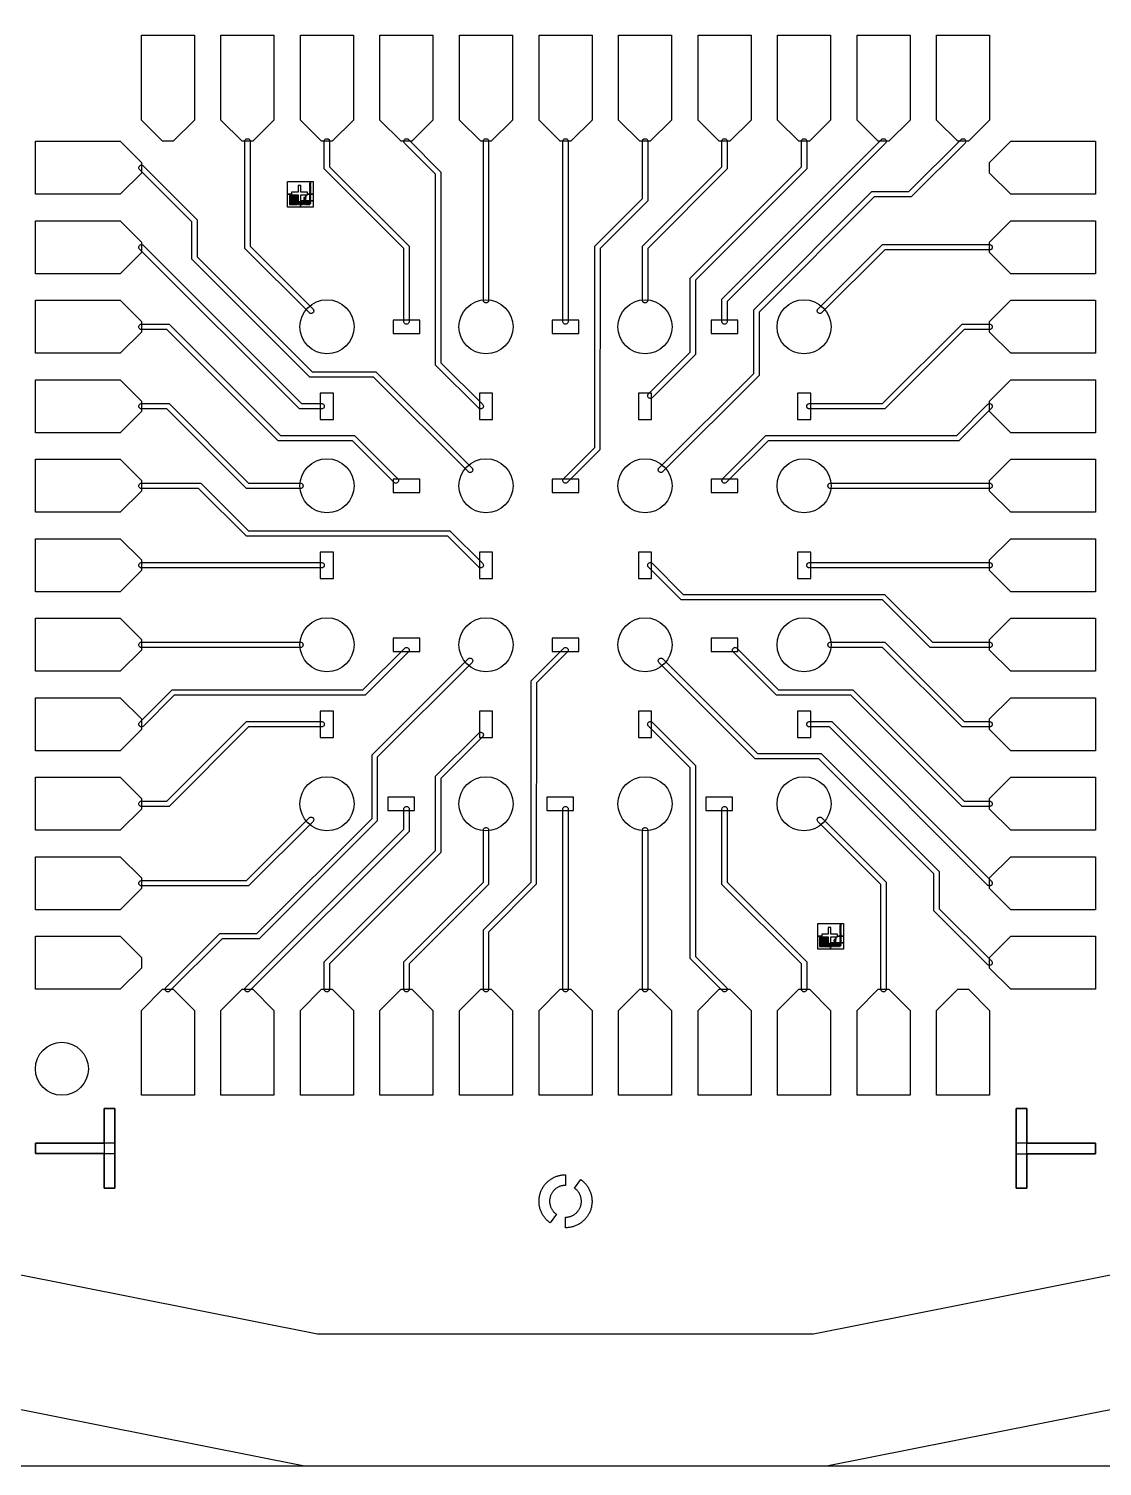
# Model space of a CAD drawing. Extents: x -17000 to 83000, y -61000 to 39000.
# Drawn here: x 22875 to 43125, y -61000 to -33876 of the extents above; entities that cross this region are included whole.
import ezdxf

# ---------------------------------------------------------------- set-up
doc = ezdxf.new("R2010")
doc.units = 0
doc.layers.add('Boundaries', color=3, linetype='CONTINUOUS')
doc.layers.add('Central Electrodes', color=2, linetype='CONTINUOUS')

# ---------------------------------------------------------------- blocks, each defined once
blk = doc.blocks.new('Half_moon_alignment1')
at = {"layer": 'Central Electrodes'}
for points in [[(-286.79, -409.58), (-299.5, -400.5), (-311.75, -391), (-324, -381), (-335.75, -370.75), (-347, -360), (-358, -349), (-368.75, -337.5), (-379.25, -326), (-389.25, -314), (-398.75, -301.5), (-408, -289), (-417, -276), (-425.25, -263), (-433.25, -249.5), (-441, -236), (-448, -222), (-454.75, -208), (-461, -193.5), (-466.75, -179), (-472.25, -164.5), (-477.25, -149.5), (-481.5, -134.5), (-485.5, -119.5), (-489, -104.25), (-492, -89), (-494.5, -73.5), (-496.75, -58), (-498.25, -42.5), (-499.25, -27), (-500, -11.25), (-500, 4.25), (-499.75, 20), (-498.75, 35.5), (-497.5, 51), (-495.5, 66.5), (-493.25, 82), (-490.5, 97.5), (-487.25, 112.75), (-483.5, 127.75), (-479.25, 143), (-474.5, 157.75), (-469.25, 172.5), (-463.75, 187), (-457.75, 201.5), (-451, 215.75), (-444.25, 229.75), (-436.75, 243.5), (-429, 257), (-420.75, 270.25), (-412, 283.25), (-403, 296), (-393.5, 308.5), (-383.75, 320.5), (-373.5, 332.5), (-363, 344), (-352, 355), (-340.75, 366), (-329.25, 376.5), (-317.25, 386.5), (-305, 396.25), (-292.5, 405.5), (-279.75, 414.5), (-266.5, 423), (-253.25, 431.25), (-239.75, 438.75), (-225.75, 446), (-211.75, 453), (-197.5, 459.25), (-183, 465.25), (-168.5, 470.75), (-153.75, 475.75), (-138.75, 480.5), (-123.75, 484.5), (-108.5, 488), (-93.25, 491.25), (-77.75, 494), (-62.25, 496.25), (-46.75, 497.75), (-31.25, 499), (-15.5, 499.75), (0, 500), (0, 300), (-12, 299.75), (-24, 299), (-36, 297.75), (-48, 296.25), (-59.75, 294), (-71.5, 291.25), (-83.25, 288.25), (-94.75, 284.75), (-106.25, 280.75), (-117.25, 276.25), (-128.25, 271.25), (-139, 265.75), (-149.75, 260), (-160, 253.75), (-170, 247.25), (-179.75, 240.25), (-189.25, 232.75), (-198.5, 225), (-207.5, 216.75), (-216, 208.25), (-224.25, 199.5), (-232, 190.25), (-239.5, 180.75), (-246.5, 171), (-253.25, 161), (-259.5, 150.75), (-265.25, 140.25), (-270.75, 129.5), (-275.75, 118.5), (-280.25, 107.25), (-284.25, 96), (-288, 84.5), (-291, 72.75), (-293.75, 61), (-296, 49.25), (-297.75, 37.25), (-299, 25.25), (-299.75, 13.25), (-300, 1.25), (-299.75, -10.75), (-299.25, -22.75), (-298, -34.75), (-296.25, -46.75), (-294.25, -58.75), (-291.75, -70.5), (-288.5, -82), (-285, -93.5), (-281, -105), (-276.75, -116.25), (-271.75, -127.25), (-266.5, -138), (-260.75, -148.5), (-254.5, -159), (-248, -169), (-241, -178.75), (-233.5, -188.25), (-225.75, -197.5), (-217.75, -206.5), (-209.25, -215), (-200.5, -223.25), (-191.25, -231.25), (-181.75, -238.75), (-172.07, -245.75)], [(0, -500), (0, -300), (12, -299.75), (24, -299), (36, -297.75), (48, -296.25), (59.75, -294), (71.5, -291.25), (83.25, -288.25), (94.75, -284.75), (106.25, -280.75), (117.25, -276.25), (128.25, -271.25), (139, -265.75), (149.75, -260), (160, -253.75), (170, -247.25), (179.75, -240.25), (189.25, -232.75), (198.5, -225), (207.5, -216.75), (216, -208.25), (224.25, -199.5), (232, -190.25), (239.5, -180.75), (246.5, -171), (253.25, -161), (259.5, -150.75), (265.25, -140.25), (270.75, -129.5), (275.75, -118.5), (280.25, -107.25), (284.25, -96), (288, -84.5), (291, -72.75), (293.75, -61), (296, -49.25), (297.75, -37.25), (299, -25.25), (299.75, -13.25), (300, -1.25), (299.75, 10.75), (299.25, 22.75), (298, 34.75), (296.25, 46.75), (294.25, 58.75), (291.75, 70.5), (288.5, 82), (285, 93.5), (281, 105), (276.75, 116.25), (271.75, 127.25), (266.5, 138), (260.75, 148.5), (254.5, 159), (248, 169), (241, 178.75), (233.5, 188.25), (225.75, 197.5), (217.75, 206.5), (209.25, 215), (200.5, 223.25), (191.25, 231.25), (181.75, 238.75), (172.07, 245.75), (286.79, 409.58), (299.5, 400.5), (311.75, 391), (324, 381), (335.75, 370.75), (347, 360), (358, 349), (368.75, 337.5), (379.25, 326), (389.25, 314), (398.75, 301.5), (408, 289), (417, 276), (425.25, 263), (433.25, 249.5), (441, 236), (448, 222), (454.75, 208), (461, 193.5), (466.75, 179), (472.25, 164.5), (477.25, 149.5), (481.5, 134.5), (485.5, 119.5), (489, 104.25), (492, 89), (494.5, 73.5), (496.75, 58), (498.25, 42.5), (499.25, 27), (500, 11.25), (500, -4.25), (499.75, -20), (498.75, -35.5), (497.5, -51), (495.5, -66.5), (493.25, -82), (490.5, -97.5), (487.25, -112.75), (483.5, -127.75), (479.25, -143), (474.5, -157.75), (469.25, -172.5), (463.75, -187), (457.75, -201.5), (451, -215.75), (444.25, -229.75), (436.75, -243.5), (429, -257), (420.75, -270.25), (412, -283.25), (403, -296), (393.5, -308.5), (383.75, -320.5), (373.5, -332.5), (363, -344), (352, -355), (340.75, -366), (329.25, -376.5), (317.25, -386.5), (305, -396.25), (292.5, -405.5), (279.75, -414.5), (266.5, -423), (253.25, -431.25), (239.75, -438.75), (225.75, -446), (211.75, -453), (197.5, -459.25), (183, -465.25), (168.5, -470.75), (153.75, -475.75), (138.75, -480.5), (123.75, -484.5), (108.5, -488), (93.25, -491.25), (77.75, -494), (62.25, -496.25), (46.75, -497.75), (31.25, -499), (15.5, -499.75)]]:
    blk.add_lwpolyline(points, close=True, dxfattribs=at)
blk = doc.blocks.new('BIG_photolith_alignment1')
at = {"layer": 'Central Electrodes'}
for points in [[(-225, -17.5), (-225, 225), (210, 225), (210, 190), (190, 190), (190, 185), (210, 185), (210, 180.5), (190, 180.5), (190, 175.5), (210, 175.5), (210, 171), (190, 171), (190, 166), (210, 166), (210, 161.5), (190, 161.5), (190, 156.5), (210, 156.5), (210, 152), (190, 152), (190, 147), (210, 147), (210, 142.5), (190, 142.5), (190, 137.5), (210, 137.5), (210, 133), (190, 133), (190, 128), (210, 128), (210, 123.5), (190, 123.5), (190, 118.5), (210, 118.5), (210, 114), (190, 114), (190, 109), (210, 109), (210, 104.5), (190, 104.5), (190, 99.5), (210, 99.5), (210, 95), (190, 95), (190, 90), (210, 90), (210, 85.5), (190, 85.5), (190, 80.5), (210, 80.5), (210, 76), (190, 76), (190, 71), (210, 71), (210, 66.5), (190, 66.5), (190, 61.5), (210, 61.5), (210, 57), (190, 57), (190, 52), (210, 52), (210, 47.5), (190, 47.5), (190, 42.5), (210, 42.5), (210, 38), (190, 38), (190, 33), (210, 33), (210, 28.5), (190, 28.5), (190, 23.5), (210, 23.5), (210, 19), (190, 19), (190, 14), (210, 14), (210, 9.5), (190, 9.5), (190, 4.5), (210, 4.5), (210, 0), (185, 0), (185, -5), (210, -5), (210, -9.5), (190, -9.5), (190, -14.5), (210, -14.5), (210, 225), (260, 225), (260, -17.5), (150, -17.5), (150, 25), (25, 25), (25, 150), (-25, 150), (-25, 25), (-150, 25), (-150, -17.5)], [(-225, -260), (-225, -17.5), (-185, -17.5), (-185, -190), (-190, -190), (-190, -210), (-185, -210), (-185, -17.5), (-175.5, -17.5), (-175.5, -190), (-180.5, -190), (-180.5, -210), (-175.5, -210), (-175.5, -17.5), (-166, -17.5), (-166, -190), (-171, -190), (-171, -210), (-166, -210), (-166, -17.5), (-156.5, -17.5), (-156.5, -190), (-161.5, -190), (-161.5, -210), (-156.5, -210), (-156.5, -17.5), (-150, -17.5), (-150, -25), (-147, -25), (-147, -190), (-152, -190), (-152, -210), (-147, -210), (-147, -25), (-137.5, -25), (-137.5, -190), (-142.5, -190), (-142.5, -210), (-137.5, -210), (-137.5, -25), (-128, -25), (-128, -190), (-133, -190), (-133, -210), (-128, -210), (-128, -25), (-118.5, -25), (-118.5, -190), (-123.5, -190), (-123.5, -210), (-118.5, -210), (-118.5, -25), (-109, -25), (-109, -190), (-114, -190), (-114, -210), (-109, -210), (-109, -25), (-99.5, -25), (-99.5, -190), (-104.5, -190), (-104.5, -210), (-99.5, -210), (-99.5, -25), (-90, -25), (-90, -190), (-95, -190), (-95, -210), (-90, -210), (-90, -25), (-80.5, -25), (-80.5, -190), (-85.5, -190), (-85.5, -210), (-80.5, -210), (-80.5, -25), (-71, -25), (-71, -190), (-76, -190), (-76, -210), (-71, -210), (-71, -25), (-61.5, -25), (-61.5, -190), (-66.5, -190), (-66.5, -210), (-61.5, -210), (-61.5, -25), (-52, -25), (-52, -190), (-57, -190), (-57, -210), (-52, -210), (-52, -25), (-42.5, -25), (-42.5, -190), (-47.5, -190), (-47.5, -210), (-42.5, -210), (-42.5, -25), (-33, -25), (-33, -190), (-38, -190), (-38, -210), (-33, -210), (-33, -25), (-25, -25), (-25, -150), (-23.5, -150), (-23.5, -190), (-28.5, -190), (-28.5, -210), (-23.5, -210), (-23.5, -150), (-14, -150), (-14, -190), (-19, -190), (-19, -210), (-14, -210), (-14, -150), (-4.5, -150), (-4.5, -190), (-9.5, -190), (-9.5, -210), (-4.5, -210), (-4.5, -150), (5, -150), (5, -185), (0, -185), (0, -210), (5, -210), (5, -150), (14.5, -150), (14.5, -190), (9.5, -190), (9.5, -210), (14.5, -210), (14.5, -150), (17.5, -150), (17.5, -260)], [(17.5, -260), (17.5, -150), (24, -150), (24, -190), (19, -190), (19, -210), (24, -210), (24, -150), (25, -150), (25, -138.75), (33.5, -138.75), (33.5, -190), (28.5, -190), (28.5, -210), (33.5, -210), (33.5, -138.75), (43, -138.75), (43, -190), (38, -190), (38, -210), (43, -210), (43, -138.75), (52.5, -138.75), (52.5, -190), (47.5, -190), (47.5, -210), (52.5, -210), (52.5, -138.75), (62, -138.75), (62, -190), (57, -190), (57, -210), (62, -210), (62, -138.75), (71.5, -138.75), (71.5, -190), (66.5, -190), (66.5, -210), (71.5, -210), (71.5, -138.75), (81, -138.75), (81, -190), (76, -190), (76, -210), (81, -210), (81, -138.75), (90.5, -138.75), (90.5, -190), (85.5, -190), (85.5, -210), (90.5, -210), (90.5, -138.75), (100, -138.75), (100, -190), (95, -190), (95, -210), (100, -210), (100, -138.75), (109.5, -138.75), (109.5, -190), (104.5, -190), (104.5, -210), (109.5, -210), (109.5, -138.75), (119, -138.75), (119, -190), (114, -190), (114, -210), (119, -210), (119, -138.75), (128.5, -138.75), (128.5, -190), (123.5, -190), (123.5, -210), (128.5, -210), (128.5, -138.75), (138, -138.75), (138, -190), (133, -190), (133, -210), (138, -210), (138, -138.75), (147.5, -138.75), (147.5, -190), (142.5, -190), (142.5, -210), (147.5, -210), (147.5, -138.75), (157, -138.75), (157, -190), (152, -190), (152, -210), (157, -210), (157, -138.75), (166.5, -138.75), (166.5, -190), (161.5, -190), (161.5, -210), (166.5, -210), (166.5, -138.75), (176, -138.75), (176, -190), (171, -190), (171, -210), (176, -210), (176, -138.75), (185.5, -138.75), (185.5, -190), (180.5, -190), (180.5, -210), (185.5, -210), (185.5, -138.75), (210, -138.75), (210, -142.5), (190, -142.5), (190, -147.5), (210, -147.5), (210, -152), (190, -152), (190, -157), (210, -157), (210, -161.5), (190, -161.5), (190, -166.5), (210, -166.5), (210, -171), (190, -171), (190, -176), (210, -176), (210, -180.5), (190, -180.5), (190, -185.5), (210, -185.5), (210, -190), (190, -190), (190, -210), (195, -210), (195, -195), (210, -195), (210, -138.75), (260, -138.75), (260, -260)], [(25, -138.75), (25, -25), (117.5, -25), (117.5, -77.5), (82.5, -77.5), (82.5, -122.5), (117.5, -122.5), (117.5, -25), (150, -25), (150, -17.5), (210, -17.5), (210, -19), (190, -19), (190, -24), (210, -24), (210, -28.5), (190, -28.5), (190, -33.5), (210, -33.5), (210, -38), (190, -38), (190, -43), (210, -43), (210, -47.5), (190, -47.5), (190, -52.5), (210, -52.5), (210, -57), (190, -57), (190, -62), (210, -62), (210, -66.5), (190, -66.5), (190, -71.5), (210, -71.5), (210, -76), (190, -76), (190, -81), (210, -81), (210, -85.5), (190, -85.5), (190, -90.5), (210, -90.5), (210, -95), (190, -95), (190, -100), (210, -100), (210, -104.5), (190, -104.5), (190, -109.5), (210, -109.5), (210, -114), (190, -114), (190, -119), (210, -119), (210, -123.5), (190, -123.5), (190, -128.5), (210, -128.5), (210, -133), (190, -133), (190, -138), (210, -138), (210, -17.5), (260, -17.5), (260, -138.75)], [(92.5, -117.5), (87.5, -112.5), (87.5, -87.5), (92.5, -82.5), (107.5, -82.5), (112.5, -87.5), (112.5, -112.5), (107.5, -117.5), (92.5, -117.5), (92.5, -110), (95, -112.5), (105, -112.5), (107.5, -110), (107.5, -90), (105, -87.5), (95, -87.5), (92.5, -90)]]:
    blk.add_lwpolyline(points, close=True, dxfattribs=at)

msp = doc.modelspace()

# ---------------------------------------------------------------- linework, layer by layer
at = {"layer": 'Boundaries'}
msp.add_lwpolyline([(-17000, -61000), (-17000, 39000), (83000, 39000), (83000, -61000)], close=True, dxfattribs=at)
at = {"layer": 'Central Electrodes'}
for points in [[(47584.462, -59078.528), (37924.57, -61000), (28075.43, -61000), (18415.538, -59078.528), (9316.119, -55309.425), (1126.858, -49837.536), (-5837.536, -42873.142), (-11309.425, -34683.881), (-15078.528, -25584.462), (-17000, -15924.57), (-17000, -6075.43)], [(-14500, -6321.658), (-14500, -15678.342), (-12674.602, -24855.239), (-9093.954, -33499.687), (-3895.659, -41279.485), (2720.515, -47895.659), (10500.313, -53093.954), (19144.761, -56674.602), (28321.658, -58500), (37678.342, -58500), (46855.239, -56674.602)], [(29750, -39375), (29750, -39625)], [(30250, -39375), (29750, -39375)], [(30250, -39625), (30250, -39375)], [(33250, -39375), (32750, -39375)], [(32750, -39375), (32750, -39625)], [(33250, -39625), (33250, -39375)], [(35750, -39375), (35750, -39625)], [(36250, -39375), (35750, -39375)], [(36250, -39625), (36250, -39375)], [(29750, -39625), (30250, -39625)], [(32750, -39625), (33250, -39625)], [(35750, -39625), (36250, -39625)], [(28375, -40750), (28375, -41250)], [(28625, -40750), (28375, -40750)], [(28625, -41250), (28625, -40750)], [(31625, -40750), (31375, -40750)], [(31375, -40750), (31375, -41250)], [(31625, -41250), (31625, -40750)], [(34375, -40750), (34375, -41250)], [(34625, -40750), (34375, -40750)], [(34625, -41250), (34625, -40750)], [(37375, -40750), (37375, -41250)], [(37625, -40750), (37375, -40750)], [(37625, -41250), (37625, -40750)], [(28375, -41250), (28625, -41250)], [(31375, -41250), (31625, -41250)], [(34375, -41250), (34625, -41250)], [(37375, -41250), (37625, -41250)], [(30250, -42375), (29750, -42375)], [(29750, -42375), (29750, -42625)], [(30250, -42625), (30250, -42375)], [(33250, -42375), (32750, -42375)], [(32750, -42375), (32750, -42625)], [(33250, -42625), (33250, -42375)], [(35750, -42375), (35750, -42625)], [(36250, -42375), (35750, -42375)], [(36250, -42625), (36250, -42375)], [(29750, -42625), (30250, -42625)], [(32750, -42625), (33250, -42625)], [(35750, -42625), (36250, -42625)], [(28375, -43750), (28375, -44250)], [(28625, -43750), (28375, -43750)], [(28625, -44250), (28625, -43750)], [(31625, -43750), (31375, -43750)], [(31375, -43750), (31375, -44250)], [(31625, -44250), (31625, -43750)], [(34375, -43750), (34375, -44250)], [(34625, -43750), (34375, -43750)], [(34625, -44250), (34625, -43750)], [(37375, -43750), (37375, -44250)], [(37625, -43750), (37375, -43750)], [(37625, -44250), (37625, -43750)], [(28375, -44250), (28625, -44250)], [(31375, -44250), (31625, -44250)], [(34375, -44250), (34625, -44250)], [(37375, -44250), (37625, -44250)], [(29750, -45375), (29750, -45625)], [(30250, -45375), (29750, -45375)], [(30250, -45625), (30250, -45375)], [(33250, -45375), (32750, -45375)], [(32750, -45375), (32750, -45625)], [(33250, -45625), (33250, -45375)], [(35750, -45375), (35750, -45625)], [(36250, -45375), (35750, -45375)], [(36250, -45625), (36250, -45375)], [(29750, -45625), (30250, -45625)], [(32750, -45625), (33250, -45625)], [(35750, -45625), (36250, -45625)], [(28625, -46750), (28375, -46750)], [(28375, -46750), (28375, -47250)], [(28625, -47250), (28625, -46750)], [(31625, -46750), (31375, -46750)], [(31375, -46750), (31375, -47250)], [(31625, -47250), (31625, -46750)], [(34375, -46750), (34375, -47250)], [(34625, -46750), (34375, -46750)], [(34625, -47250), (34625, -46750)], [(37625, -46750), (37375, -46750)], [(37375, -46750), (37375, -47250)], [(37625, -47250), (37625, -46750)], [(28375, -47250), (28625, -47250)], [(31375, -47250), (31625, -47250)], [(34375, -47250), (34625, -47250)], [(37375, -47250), (37625, -47250)], [(30150, -48375), (29650, -48375)], [(29650, -48375), (29650, -48625)], [(30150, -48625), (30150, -48375)], [(33150, -48375), (32650, -48375)], [(32650, -48375), (32650, -48625)], [(33150, -48625), (33150, -48375)], [(35650, -48375), (35650, -48625)], [(36150, -48375), (35650, -48375)], [(36150, -48625), (36150, -48375)], [(29650, -48625), (30150, -48625)], [(32650, -48625), (33150, -48625)], [(35650, -48625), (36150, -48625)], [(24300.136, -54250.973), (24300.136, -55750.973)], [(24500.136, -54250.973), (24300.136, -54250.973)], [(24500.136, -55750.973), (24500.136, -54250.973)], [(41699.865, -54251.916), (41499.865, -54251.916)], [(41499.865, -54251.916), (41499.865, -55751.916)], [(41699.865, -55751.916), (41699.865, -54251.916)], [(23000.136, -54900.973), (23000.136, -55100.973)], [(24500.136, -54900.973), (23000.136, -54900.973)], [(24500.136, -55100.973), (24500.136, -54900.973)], [(42999.865, -54901.916), (41499.865, -54901.916)], [(41499.865, -54901.916), (41499.865, -55101.916)], [(42999.865, -55101.916), (42999.865, -54901.916)], [(23000.136, -55100.973), (24500.136, -55100.973)], [(41499.865, -55101.916), (42999.865, -55101.916)], [(24300.136, -55750.973), (24500.136, -55750.973)], [(41499.865, -55751.916), (41699.865, -55751.916)]]:
    msp.add_lwpolyline(points, dxfattribs=at)
for points in [[(25400, -36000), (25000, -35600), (25000, -34000), (26000, -34000), (26000, -35600), (25600, -36000)], [(26900, -36000), (26500, -35600), (26500, -34000), (27500, -34000), (27500, -35600), (27100, -36000)], [(28400, -36000), (28000, -35600), (28000, -34000), (29000, -34000), (29000, -35600), (28600, -36000)], [(29900, -36000), (29500, -35600), (29500, -34000), (30500, -34000), (30500, -35600), (30100, -36000)], [(31400, -36000), (31000, -35600), (31000, -34000), (32000, -34000), (32000, -35600), (31600, -36000)], [(32900, -36000), (32500, -35600), (32500, -34000), (33500, -34000), (33500, -35600), (33100, -36000)], [(34400, -36000), (34000, -35600), (34000, -34000), (35000, -34000), (35000, -35600), (34600, -36000)], [(35900, -36000), (35500, -35600), (35500, -34000), (36500, -34000), (36500, -35600), (36100, -36000)], [(37400, -36000), (37000, -35600), (37000, -34000), (38000, -34000), (38000, -35600), (37600, -36000)], [(38900, -36000), (38500, -35600), (38500, -34000), (39500, -34000), (39500, -35600), (39100, -36000)], [(40400, -36000), (40000, -35600), (40000, -34000), (41000, -34000), (41000, -35600), (40600, -36000)], [(23000, -37000), (23000, -36000), (24600, -36000), (25000, -36400), (25000, -36600), (24600, -37000)], [(28195.076, -39250), (28185.416, -39248.078), (28176.316, -39244.309), (28168.127, -39238.837), (26950, -38020.71), (26950, -35995.075), (26951.921, -35985.416), (26955.691, -35976.316), (26961.162, -35968.127), (26968.127, -35961.162), (26976.316, -35955.691), (26985.416, -35951.921), (26995.075, -35950), (27004.925, -35950), (27014.584, -35951.921), (27023.684, -35955.691), (27031.873, -35961.162), (27038.838, -35968.127), (27044.309, -35976.316), (27048.079, -35985.416), (27050, -35995.075), (27050, -37979.29), (28238.837, -39168.127), (28244.309, -39176.316), (28248.078, -39185.416), (28250, -39195.076), (28250, -39204.925), (28248.078, -39214.585), (28244.309, -39223.684), (28238.838, -39231.873), (28231.873, -39238.838), (28223.684, -39244.309), (28214.585, -39248.078), (28204.925, -39250)], [(29995.075, -39450), (29985.416, -39448.079), (29976.316, -39444.309), (29968.127, -39438.838), (29961.162, -39431.873), (29955.691, -39423.684), (29951.921, -39414.584), (29950, -39404.925), (29950, -38020.71), (28450, -36520.71), (28450, -35995.075), (28451.921, -35985.416), (28455.691, -35976.316), (28461.162, -35968.127), (28468.127, -35961.162), (28476.316, -35955.691), (28485.416, -35951.921), (28495.075, -35950), (28504.925, -35950), (28514.584, -35951.921), (28523.684, -35955.691), (28531.873, -35961.162), (28538.838, -35968.127), (28544.309, -35976.316), (28548.079, -35985.416), (28550, -35995.075), (28550, -36479.29), (30050, -37979.29), (30050, -39404.925), (30048.079, -39414.584), (30044.309, -39423.684), (30038.838, -39431.873), (30031.873, -39438.838), (30023.684, -39444.309), (30014.584, -39448.079), (30004.925, -39450)], [(31395.076, -41050), (31385.416, -41048.078), (31376.316, -41044.309), (31368.127, -41038.837), (30550, -40220.71), (30550, -36620.71), (29961.163, -36031.873), (29955.691, -36023.684), (29951.922, -36014.584), (29950, -36004.924), (29950, -35995.075), (29951.922, -35985.415), (29955.691, -35976.316), (29961.162, -35968.127), (29968.127, -35961.162), (29976.316, -35955.691), (29985.415, -35951.922), (29995.075, -35950), (30004.924, -35950), (30014.584, -35951.922), (30023.684, -35955.691), (30031.873, -35961.163), (30650, -36579.29), (30650, -40179.29), (31438.837, -40968.127), (31444.309, -40976.316), (31448.078, -40985.416), (31450, -40995.076), (31450, -41004.925), (31448.078, -41014.585), (31444.309, -41023.684), (31438.838, -41031.873), (31431.873, -41038.838), (31423.684, -41044.309), (31414.585, -41048.078), (31404.925, -41050)], [(31495.075, -39050), (31485.416, -39048.079), (31476.316, -39044.309), (31468.127, -39038.838), (31461.162, -39031.873), (31455.691, -39023.684), (31451.921, -39014.584), (31450, -39004.925), (31450, -35995.075), (31451.921, -35985.416), (31455.691, -35976.316), (31461.162, -35968.127), (31468.127, -35961.162), (31476.316, -35955.691), (31485.416, -35951.921), (31495.075, -35950), (31504.925, -35950), (31514.584, -35951.921), (31523.684, -35955.691), (31531.873, -35961.162), (31538.838, -35968.127), (31544.309, -35976.316), (31548.079, -35985.416), (31550, -35995.075), (31550, -39004.925), (31548.079, -39014.584), (31544.309, -39023.684), (31538.838, -39031.873), (31531.873, -39038.838), (31523.684, -39044.309), (31514.584, -39048.079), (31504.925, -39050)], [(32995.075, -39450), (32985.416, -39448.079), (32976.316, -39444.309), (32968.127, -39438.838), (32961.162, -39431.873), (32955.691, -39423.684), (32951.921, -39414.584), (32950, -39404.925), (32950, -35995.075), (32951.921, -35985.416), (32955.691, -35976.316), (32961.162, -35968.127), (32968.127, -35961.162), (32976.316, -35955.691), (32985.416, -35951.921), (32995.075, -35950), (33004.925, -35950), (33014.584, -35951.921), (33023.684, -35955.691), (33031.873, -35961.162), (33038.838, -35968.127), (33044.309, -35976.316), (33048.079, -35985.416), (33050, -35995.075), (33050, -39404.925), (33048.079, -39414.584), (33044.309, -39423.684), (33038.838, -39431.873), (33031.873, -39438.838), (33023.684, -39444.309), (33014.584, -39448.079), (33004.925, -39450)], [(32995.075, -42450), (32985.415, -42448.078), (32976.316, -42444.309), (32968.127, -42438.838), (32961.162, -42431.873), (32955.691, -42423.684), (32951.922, -42414.585), (32950, -42404.925), (32950, -42395.076), (32951.922, -42385.416), (32955.691, -42376.316), (32961.163, -42368.127), (33550.004, -41779.286), (33550.736, -37981.257), (34450, -37079.333), (34450, -35995.075), (34451.921, -35985.416), (34455.691, -35976.316), (34461.162, -35968.127), (34468.127, -35961.162), (34476.316, -35955.691), (34485.416, -35951.921), (34495.075, -35950), (34504.925, -35950), (34514.584, -35951.921), (34523.684, -35955.691), (34531.873, -35961.162), (34538.838, -35968.127), (34544.309, -35976.316), (34548.079, -35985.416), (34550, -35995.075), (34550, -37120.667), (33650.728, -38022.599), (33649.996, -41820.714), (33031.873, -42438.837), (33023.684, -42444.309), (33014.584, -42448.078), (33004.924, -42450)], [(34495.075, -39050), (34485.416, -39048.079), (34476.316, -39044.309), (34468.127, -39038.838), (34461.162, -39031.873), (34455.691, -39023.684), (34451.921, -39014.584), (34450, -39004.925), (34450, -37979.29), (35950, -36479.29), (35950, -35995.075), (35951.921, -35985.416), (35955.691, -35976.316), (35961.162, -35968.127), (35968.127, -35961.162), (35976.316, -35955.691), (35985.416, -35951.921), (35995.075, -35950), (36004.925, -35950), (36014.584, -35951.921), (36023.684, -35955.691), (36031.873, -35961.162), (36038.838, -35968.127), (36044.309, -35976.316), (36048.079, -35985.416), (36050, -35995.075), (36050, -36520.71), (34550, -38020.71), (34550, -39004.925), (34548.079, -39014.584), (34544.309, -39023.684), (34538.838, -39031.873), (34531.873, -39038.838), (34523.684, -39044.309), (34514.584, -39048.079), (34504.925, -39050)], [(34595.075, -40850), (34585.415, -40848.078), (34576.316, -40844.309), (34568.127, -40838.838), (34561.162, -40831.873), (34555.691, -40823.684), (34551.922, -40814.585), (34550, -40804.925), (34550, -40795.076), (34551.922, -40785.416), (34555.691, -40776.316), (34561.163, -40768.127), (35350, -39979.29), (35350, -38579.29), (37450, -36479.29), (37450, -35995.075), (37451.921, -35985.416), (37455.691, -35976.316), (37461.162, -35968.127), (37468.127, -35961.162), (37476.316, -35955.691), (37485.416, -35951.921), (37495.075, -35950), (37504.925, -35950), (37514.584, -35951.921), (37523.684, -35955.691), (37531.873, -35961.162), (37538.838, -35968.127), (37544.309, -35976.316), (37548.079, -35985.416), (37550, -35995.075), (37550, -36520.71), (35450, -38620.71), (35450, -40020.71), (34631.873, -40838.837), (34623.684, -40844.309), (34614.584, -40848.078), (34604.924, -40850)], [(34795.075, -42250), (34785.415, -42248.078), (34776.316, -42244.309), (34768.127, -42238.838), (34761.162, -42231.873), (34755.691, -42223.684), (34751.922, -42214.585), (34750, -42204.925), (34750, -42195.076), (34751.922, -42185.416), (34755.691, -42176.316), (34761.163, -42168.127), (36550, -40379.29), (36550, -39179.29), (38779.29, -36950), (39479.29, -36950), (40468.127, -35961.163), (40476.316, -35955.691), (40485.416, -35951.922), (40495.076, -35950), (40504.925, -35950), (40514.585, -35951.922), (40523.684, -35955.691), (40531.873, -35961.162), (40538.838, -35968.127), (40544.309, -35976.316), (40548.078, -35985.415), (40550, -35995.075), (40550, -36004.924), (40548.078, -36014.584), (40544.309, -36023.684), (40538.837, -36031.873), (39520.71, -37050), (38820.71, -37050), (36650, -39220.71), (36650, -40420.71), (34831.873, -42238.837), (34823.684, -42244.309), (34814.584, -42248.078), (34804.924, -42250)], [(35995.075, -39450), (35985.416, -39448.079), (35976.316, -39444.309), (35968.127, -39438.838), (35961.162, -39431.873), (35955.691, -39423.684), (35951.921, -39414.584), (35950, -39404.925), (35950, -38979.29), (38968.127, -35961.163), (38976.316, -35955.691), (38985.416, -35951.922), (38995.076, -35950), (39004.925, -35950), (39014.585, -35951.922), (39023.684, -35955.691), (39031.873, -35961.162), (39038.838, -35968.127), (39044.309, -35976.316), (39048.078, -35985.415), (39050, -35995.075), (39050, -36004.924), (39048.078, -36014.584), (39044.309, -36023.684), (39038.837, -36031.873), (36050, -39020.71), (36050, -39404.925), (36048.079, -39414.584), (36044.309, -39423.684), (36038.838, -39431.873), (36031.873, -39438.838), (36023.684, -39444.309), (36014.584, -39448.079), (36004.925, -39450)], [(41400, -37000), (41000, -36600), (41000, -36400), (41400, -36000), (43000, -36000), (43000, -37000)], [(31195.076, -42250), (31185.416, -42248.078), (31176.316, -42244.309), (31168.127, -42238.837), (29379.29, -40450), (28179.29, -40450), (25950, -38220.71), (25950, -37520.71), (24961.163, -36531.873), (24955.691, -36523.684), (24951.922, -36514.584), (24950, -36504.924), (24950, -36495.075), (24951.922, -36485.415), (24955.691, -36476.316), (24961.162, -36468.127), (24968.127, -36461.162), (24976.316, -36455.691), (24985.415, -36451.922), (24995.075, -36450), (25004.924, -36450), (25014.584, -36451.922), (25023.684, -36455.691), (25031.873, -36461.163), (26050, -37479.29), (26050, -38179.29), (28220.71, -40350), (29420.71, -40350), (31238.837, -42168.127), (31244.309, -42176.316), (31248.078, -42185.416), (31250, -42195.076), (31250, -42204.925), (31248.078, -42214.585), (31244.309, -42223.684), (31238.838, -42231.873), (31231.873, -42238.838), (31223.684, -42244.309), (31214.585, -42248.078), (31204.925, -42250)], [(23000, -38500), (23000, -37500), (24600, -37500), (25000, -37900), (25000, -38100), (24600, -38500)], [(41400, -38500), (41000, -38100), (41000, -37900), (41400, -37500), (43000, -37500), (43000, -38500)], [(27979.29, -41050), (24961.163, -38031.873), (24955.691, -38023.684), (24951.922, -38014.584), (24950, -38004.924), (24950, -37995.075), (24951.922, -37985.415), (24955.691, -37976.316), (24961.162, -37968.127), (24968.127, -37961.162), (24976.316, -37955.691), (24985.415, -37951.922), (24995.075, -37950), (25004.924, -37950), (25014.584, -37951.922), (25023.684, -37955.691), (25031.873, -37961.163), (28020.71, -40950), (28404.925, -40950), (28414.584, -40951.921), (28423.684, -40955.691), (28431.873, -40961.162), (28438.838, -40968.127), (28444.309, -40976.316), (28448.079, -40985.416), (28450, -40995.075), (28450, -41004.925), (28448.079, -41014.584), (28444.309, -41023.684), (28438.838, -41031.873), (28431.873, -41038.838), (28423.684, -41044.309), (28414.584, -41048.079), (28404.925, -41050)], [(37795.075, -39250), (37785.415, -39248.078), (37776.316, -39244.309), (37768.127, -39238.838), (37761.162, -39231.873), (37755.691, -39223.684), (37751.922, -39214.585), (37750, -39204.925), (37750, -39195.076), (37751.922, -39185.416), (37755.691, -39176.316), (37761.163, -39168.127), (38979.29, -37950), (41004.925, -37950), (41014.584, -37951.921), (41023.684, -37955.691), (41031.873, -37961.162), (41038.838, -37968.127), (41044.309, -37976.316), (41048.079, -37985.416), (41050, -37995.075), (41050, -38004.925), (41048.079, -38014.584), (41044.309, -38023.684), (41038.838, -38031.873), (41031.873, -38038.838), (41023.684, -38044.309), (41014.584, -38048.079), (41004.925, -38050), (39020.71, -38050), (37831.873, -39238.837), (37823.684, -39244.309), (37814.584, -39248.078), (37804.924, -39250)], [(23000, -40000), (23000, -39000), (24600, -39000), (25000, -39400), (25000, -39600), (24600, -40000)], [(41400, -40000), (41000, -39600), (41000, -39400), (41400, -39000), (43000, -39000), (43000, -40000)], [(29795.076, -42450), (29785.416, -42448.078), (29776.316, -42444.309), (29768.127, -42438.837), (28979.29, -41650), (27579.29, -41650), (25479.29, -39550), (24995.075, -39550), (24985.416, -39548.079), (24976.316, -39544.309), (24968.127, -39538.838), (24961.162, -39531.873), (24955.691, -39523.684), (24951.921, -39514.584), (24950, -39504.925), (24950, -39495.075), (24951.921, -39485.416), (24955.691, -39476.316), (24961.162, -39468.127), (24968.127, -39461.162), (24976.316, -39455.691), (24985.416, -39451.921), (24995.075, -39450), (25520.71, -39450), (27620.71, -41550), (29020.71, -41550), (29838.837, -42368.127), (29844.309, -42376.316), (29848.078, -42385.416), (29850, -42395.076), (29850, -42404.925), (29848.078, -42414.585), (29844.309, -42423.684), (29838.838, -42431.873), (29831.873, -42438.838), (29823.684, -42444.309), (29814.585, -42448.078), (29804.925, -42450)], [(37595.075, -41050), (37585.416, -41048.079), (37576.316, -41044.309), (37568.127, -41038.838), (37561.162, -41031.873), (37555.691, -41023.684), (37551.921, -41014.584), (37550, -41004.925), (37550, -40995.075), (37551.921, -40985.416), (37555.691, -40976.316), (37561.162, -40968.127), (37568.127, -40961.162), (37576.316, -40955.691), (37585.416, -40951.921), (37595.075, -40950), (38979.29, -40950), (40479.29, -39450), (41004.925, -39450), (41014.584, -39451.921), (41023.684, -39455.691), (41031.873, -39461.162), (41038.838, -39468.127), (41044.309, -39476.316), (41048.079, -39485.416), (41050, -39495.075), (41050, -39504.925), (41048.079, -39514.584), (41044.309, -39523.684), (41038.838, -39531.873), (41031.873, -39538.838), (41023.684, -39544.309), (41014.584, -39548.079), (41004.925, -39550), (40520.71, -39550), (39020.71, -41050)], [(23000, -41500), (23000, -40500), (24600, -40500), (25000, -40900), (25000, -41100), (24600, -41500)], [(41400, -41500), (41000, -41100), (41000, -40900), (41400, -40500), (43000, -40500), (43000, -41500)], [(26979.29, -42550), (25479.29, -41050), (24995.075, -41050), (24985.416, -41048.079), (24976.316, -41044.309), (24968.127, -41038.838), (24961.162, -41031.873), (24955.691, -41023.684), (24951.921, -41014.584), (24950, -41004.925), (24950, -40995.075), (24951.921, -40985.416), (24955.691, -40976.316), (24961.162, -40968.127), (24968.127, -40961.162), (24976.316, -40955.691), (24985.416, -40951.921), (24995.075, -40950), (25520.71, -40950), (27020.71, -42450), (28004.925, -42450), (28014.584, -42451.921), (28023.684, -42455.691), (28031.873, -42461.162), (28038.838, -42468.127), (28044.309, -42476.316), (28048.079, -42485.416), (28050, -42495.075), (28050, -42504.925), (28048.079, -42514.584), (28044.309, -42523.684), (28038.838, -42531.873), (28031.873, -42538.838), (28023.684, -42544.309), (28014.584, -42548.079), (28004.925, -42550)], [(35995.075, -42450), (35985.415, -42448.078), (35976.316, -42444.309), (35968.127, -42438.838), (35961.162, -42431.873), (35955.691, -42423.684), (35951.922, -42414.585), (35950, -42404.925), (35950, -42395.076), (35951.922, -42385.416), (35955.691, -42376.316), (35961.163, -42368.127), (36779.29, -41550), (40379.29, -41550), (40968.127, -40961.163), (40976.316, -40955.691), (40985.416, -40951.922), (40995.076, -40950), (41004.925, -40950), (41014.585, -40951.922), (41023.684, -40955.691), (41031.873, -40961.162), (41038.838, -40968.127), (41044.309, -40976.316), (41048.078, -40985.415), (41050, -40995.075), (41050, -41004.924), (41048.078, -41014.584), (41044.309, -41023.684), (41038.837, -41031.873), (40420.71, -41650), (36820.71, -41650), (36031.873, -42438.837), (36023.684, -42444.309), (36014.584, -42448.078), (36004.924, -42450)], [(23000, -43000), (23000, -42000), (24600, -42000), (25000, -42400), (25000, -42600), (24600, -43000)], [(41400, -43000), (41000, -42600), (41000, -42400), (41400, -42000), (43000, -42000), (43000, -43000)], [(31395.076, -44050), (31385.416, -44048.078), (31376.316, -44044.309), (31368.127, -44038.837), (30779.286, -43449.996), (26981.257, -43449.264), (26079.333, -42550), (24995.075, -42550), (24985.416, -42548.079), (24976.316, -42544.309), (24968.127, -42538.838), (24961.162, -42531.873), (24955.691, -42523.684), (24951.921, -42514.584), (24950, -42504.925), (24950, -42495.075), (24951.921, -42485.416), (24955.691, -42476.316), (24961.162, -42468.127), (24968.127, -42461.162), (24976.316, -42455.691), (24985.416, -42451.921), (24995.075, -42450), (26120.667, -42450), (27022.599, -43349.272), (30820.714, -43350.004), (31438.837, -43968.127), (31444.309, -43976.316), (31448.078, -43985.416), (31450, -43995.076), (31450, -44004.925), (31448.078, -44014.585), (31444.309, -44023.684), (31438.838, -44031.873), (31431.873, -44038.838), (31423.684, -44044.309), (31414.585, -44048.078), (31404.925, -44050)], [(37995.075, -42550), (37985.416, -42548.079), (37976.316, -42544.309), (37968.127, -42538.838), (37961.162, -42531.873), (37955.691, -42523.684), (37951.921, -42514.584), (37950, -42504.925), (37950, -42495.075), (37951.921, -42485.416), (37955.691, -42476.316), (37961.162, -42468.127), (37968.127, -42461.162), (37976.316, -42455.691), (37985.416, -42451.921), (37995.075, -42450), (41004.925, -42450), (41014.584, -42451.921), (41023.684, -42455.691), (41031.873, -42461.162), (41038.838, -42468.127), (41044.309, -42476.316), (41048.079, -42485.416), (41050, -42495.075), (41050, -42504.925), (41048.079, -42514.584), (41044.309, -42523.684), (41038.838, -42531.873), (41031.873, -42538.838), (41023.684, -42544.309), (41014.584, -42548.079), (41004.925, -42550)], [(23000, -44500), (23000, -43500), (24600, -43500), (25000, -43900), (25000, -44100), (24600, -44500)], [(41400, -44500), (41000, -44100), (41000, -43900), (41400, -43500), (43000, -43500), (43000, -44500)], [(24995.075, -44050), (24985.416, -44048.079), (24976.316, -44044.309), (24968.127, -44038.838), (24961.162, -44031.873), (24955.691, -44023.684), (24951.921, -44014.584), (24950, -44004.925), (24950, -43995.075), (24951.921, -43985.416), (24955.691, -43976.316), (24961.162, -43968.127), (24968.127, -43961.162), (24976.316, -43955.691), (24985.416, -43951.921), (24995.075, -43950), (28404.925, -43950), (28414.584, -43951.921), (28423.684, -43955.691), (28431.873, -43961.162), (28438.838, -43968.127), (28444.309, -43976.316), (28448.079, -43985.416), (28450, -43995.075), (28450, -44004.925), (28448.079, -44014.584), (28444.309, -44023.684), (28438.838, -44031.873), (28431.873, -44038.838), (28423.684, -44044.309), (28414.584, -44048.079), (28404.925, -44050)], [(39879.333, -45550), (38977.401, -44650.728), (35179.286, -44649.996), (34561.163, -44031.873), (34555.691, -44023.684), (34551.922, -44014.584), (34550, -44004.924), (34550, -43995.075), (34551.922, -43985.415), (34555.691, -43976.316), (34561.162, -43968.127), (34568.127, -43961.162), (34576.316, -43955.691), (34585.415, -43951.922), (34595.075, -43950), (34604.924, -43950), (34614.584, -43951.922), (34623.684, -43955.691), (34631.873, -43961.163), (35220.714, -44550.004), (39018.743, -44550.736), (39920.667, -45450), (41004.925, -45450), (41014.584, -45451.921), (41023.684, -45455.691), (41031.873, -45461.162), (41038.838, -45468.127), (41044.309, -45476.316), (41048.079, -45485.416), (41050, -45495.075), (41050, -45504.925), (41048.079, -45514.584), (41044.309, -45523.684), (41038.838, -45531.873), (41031.873, -45538.838), (41023.684, -45544.309), (41014.584, -45548.079), (41004.925, -45550)], [(37595.075, -44050), (37585.416, -44048.079), (37576.316, -44044.309), (37568.127, -44038.838), (37561.162, -44031.873), (37555.691, -44023.684), (37551.921, -44014.584), (37550, -44004.925), (37550, -43995.075), (37551.921, -43985.416), (37555.691, -43976.316), (37561.162, -43968.127), (37568.127, -43961.162), (37576.316, -43955.691), (37585.416, -43951.921), (37595.075, -43950), (41004.925, -43950), (41014.584, -43951.921), (41023.684, -43955.691), (41031.873, -43961.162), (41038.838, -43968.127), (41044.309, -43976.316), (41048.079, -43985.416), (41050, -43995.075), (41050, -44004.925), (41048.079, -44014.584), (41044.309, -44023.684), (41038.838, -44031.873), (41031.873, -44038.838), (41023.684, -44044.309), (41014.584, -44048.079), (41004.925, -44050)], [(23000, -46000), (23000, -45000), (24600, -45000), (25000, -45400), (25000, -45600), (24600, -46000)], [(41400, -46000), (41000, -45600), (41000, -45400), (41400, -45000), (43000, -45000), (43000, -46000)], [(24995.075, -45550), (24985.416, -45548.079), (24976.316, -45544.309), (24968.127, -45538.838), (24961.162, -45531.873), (24955.691, -45523.684), (24951.921, -45514.584), (24950, -45504.925), (24950, -45495.075), (24951.921, -45485.416), (24955.691, -45476.316), (24961.162, -45468.127), (24968.127, -45461.162), (24976.316, -45455.691), (24985.416, -45451.921), (24995.075, -45450), (28004.925, -45450), (28014.584, -45451.921), (28023.684, -45455.691), (28031.873, -45461.162), (28038.838, -45468.127), (28044.309, -45476.316), (28048.079, -45485.416), (28050, -45495.075), (28050, -45504.925), (28048.079, -45514.584), (28044.309, -45523.684), (28038.838, -45531.873), (28031.873, -45538.838), (28023.684, -45544.309), (28014.584, -45548.079), (28004.925, -45550)], [(24995.075, -47050), (24985.415, -47048.078), (24976.316, -47044.309), (24968.127, -47038.838), (24961.162, -47031.873), (24955.691, -47023.684), (24951.922, -47014.585), (24950, -47004.925), (24950, -46995.076), (24951.922, -46985.416), (24955.691, -46976.316), (24961.163, -46968.127), (25579.29, -46350), (29179.29, -46350), (29968.127, -45561.163), (29976.316, -45555.691), (29985.416, -45551.922), (29995.076, -45550), (30004.925, -45550), (30014.585, -45551.922), (30023.684, -45555.691), (30031.873, -45561.162), (30038.838, -45568.127), (30044.309, -45576.316), (30048.078, -45585.415), (30050, -45595.075), (30050, -45604.924), (30048.078, -45614.584), (30044.309, -45623.684), (30038.837, -45631.873), (29220.71, -46450), (25620.71, -46450), (25031.873, -47038.837), (25023.684, -47044.309), (25014.584, -47048.078), (25004.924, -47050)], [(31495.075, -52050), (31485.416, -52048.079), (31476.316, -52044.309), (31468.127, -52038.838), (31461.162, -52031.873), (31455.691, -52023.684), (31451.921, -52014.584), (31450, -52004.925), (31450, -50879.333), (32349.272, -49977.401), (32350.004, -46179.286), (32968.127, -45561.163), (32976.316, -45555.691), (32985.416, -45551.922), (32995.076, -45550), (33004.925, -45550), (33014.585, -45551.922), (33023.684, -45555.691), (33031.873, -45561.162), (33038.838, -45568.127), (33044.309, -45576.316), (33048.078, -45585.415), (33050, -45595.075), (33050, -45604.924), (33048.078, -45614.584), (33044.309, -45623.684), (33038.837, -45631.873), (32449.996, -46220.714), (32449.264, -50018.743), (31550, -50920.667), (31550, -52004.925), (31548.079, -52014.584), (31544.309, -52023.684), (31538.838, -52031.873), (31531.873, -52038.838), (31523.684, -52044.309), (31514.584, -52048.079), (31504.925, -52050)], [(40479.29, -48550), (38379.29, -46450), (36979.29, -46450), (36161.163, -45631.873), (36155.691, -45623.684), (36151.922, -45614.584), (36150, -45604.924), (36150, -45595.075), (36151.922, -45585.415), (36155.691, -45576.316), (36161.162, -45568.127), (36168.127, -45561.162), (36176.316, -45555.691), (36185.415, -45551.922), (36195.075, -45550), (36204.924, -45550), (36214.584, -45551.922), (36223.684, -45555.691), (36231.873, -45561.163), (37020.71, -46350), (38420.71, -46350), (40520.71, -48450), (41004.925, -48450), (41014.584, -48451.921), (41023.684, -48455.691), (41031.873, -48461.162), (41038.838, -48468.127), (41044.309, -48476.316), (41048.079, -48485.416), (41050, -48495.075), (41050, -48504.925), (41048.079, -48514.584), (41044.309, -48523.684), (41038.838, -48531.873), (41031.873, -48538.838), (41023.684, -48544.309), (41014.584, -48548.079), (41004.925, -48550)], [(40479.29, -47050), (38979.29, -45550), (37995.075, -45550), (37985.416, -45548.079), (37976.316, -45544.309), (37968.127, -45538.838), (37961.162, -45531.873), (37955.691, -45523.684), (37951.921, -45514.584), (37950, -45504.925), (37950, -45495.075), (37951.921, -45485.416), (37955.691, -45476.316), (37961.162, -45468.127), (37968.127, -45461.162), (37976.316, -45455.691), (37985.416, -45451.921), (37995.075, -45450), (39020.71, -45450), (40520.71, -46950), (41004.925, -46950), (41014.584, -46951.921), (41023.684, -46955.691), (41031.873, -46961.162), (41038.838, -46968.127), (41044.309, -46976.316), (41048.079, -46985.416), (41050, -46995.075), (41050, -47004.925), (41048.079, -47014.584), (41044.309, -47023.684), (41038.838, -47031.873), (41031.873, -47038.838), (41023.684, -47044.309), (41014.584, -47048.079), (41004.925, -47050)], [(25495.075, -52050), (25485.415, -52048.078), (25476.316, -52044.309), (25468.127, -52038.838), (25461.162, -52031.873), (25455.691, -52023.684), (25451.922, -52014.585), (25450, -52004.925), (25450, -51995.076), (25451.922, -51985.416), (25455.691, -51976.316), (25461.163, -51968.127), (26479.29, -50950), (27179.29, -50950), (29350, -48779.29), (29350, -47579.29), (31168.127, -45761.163), (31176.316, -45755.691), (31185.416, -45751.922), (31195.076, -45750), (31204.925, -45750), (31214.585, -45751.922), (31223.684, -45755.691), (31231.873, -45761.162), (31238.838, -45768.127), (31244.309, -45776.316), (31248.078, -45785.415), (31250, -45795.075), (31250, -45804.924), (31248.078, -45814.584), (31244.309, -45823.684), (31238.837, -45831.873), (29450, -47620.71), (29450, -48820.71), (27220.71, -51050), (26520.71, -51050), (25531.873, -52038.837), (25523.684, -52044.309), (25514.584, -52048.078), (25504.924, -52050)], [(40995.076, -51550), (40985.416, -51548.078), (40976.316, -51544.309), (40968.127, -51538.837), (39950, -50520.71), (39950, -49820.71), (37779.29, -47650), (36579.29, -47650), (34761.163, -45831.873), (34755.691, -45823.684), (34751.922, -45814.584), (34750, -45804.924), (34750, -45795.075), (34751.922, -45785.415), (34755.691, -45776.316), (34761.162, -45768.127), (34768.127, -45761.162), (34776.316, -45755.691), (34785.415, -45751.922), (34795.075, -45750), (34804.924, -45750), (34814.584, -45751.922), (34823.684, -45755.691), (34831.873, -45761.163), (36620.71, -47550), (37820.71, -47550), (40050, -49779.29), (40050, -50479.29), (41038.837, -51468.127), (41044.309, -51476.316), (41048.078, -51485.416), (41050, -51495.076), (41050, -51504.925), (41048.078, -51514.585), (41044.309, -51523.684), (41038.838, -51531.873), (41031.873, -51538.838), (41023.684, -51544.309), (41014.585, -51548.078), (41004.925, -51550)], [(23000, -47500), (23000, -46500), (24600, -46500), (25000, -46900), (25000, -47100), (24600, -47500)], [(41400, -47500), (41000, -47100), (41000, -46900), (41400, -46500), (43000, -46500), (43000, -47500)], [(24995.075, -48550), (24985.416, -48548.079), (24976.316, -48544.309), (24968.127, -48538.838), (24961.162, -48531.873), (24955.691, -48523.684), (24951.921, -48514.584), (24950, -48504.925), (24950, -48495.075), (24951.921, -48485.416), (24955.691, -48476.316), (24961.162, -48468.127), (24968.127, -48461.162), (24976.316, -48455.691), (24985.416, -48451.921), (24995.075, -48450), (25479.29, -48450), (26979.29, -46950), (28404.925, -46950), (28414.584, -46951.921), (28423.684, -46955.691), (28431.873, -46961.162), (28438.838, -46968.127), (28444.309, -46976.316), (28448.079, -46985.416), (28450, -46995.075), (28450, -47004.925), (28448.079, -47014.584), (28444.309, -47023.684), (28438.838, -47031.873), (28431.873, -47038.838), (28423.684, -47044.309), (28414.584, -47048.079), (28404.925, -47050), (27020.71, -47050), (25520.71, -48550)], [(28495.075, -52050), (28485.416, -52048.079), (28476.316, -52044.309), (28468.127, -52038.838), (28461.162, -52031.873), (28455.691, -52023.684), (28451.921, -52014.584), (28450, -52004.925), (28450, -51479.29), (30550, -49379.29), (30550, -47979.29), (31368.127, -47161.163), (31376.316, -47155.691), (31385.416, -47151.922), (31395.076, -47150), (31404.925, -47150), (31414.585, -47151.922), (31423.684, -47155.691), (31431.873, -47161.162), (31438.838, -47168.127), (31444.309, -47176.316), (31448.078, -47185.415), (31450, -47195.075), (31450, -47204.924), (31448.078, -47214.584), (31444.309, -47223.684), (31438.837, -47231.873), (30650, -48020.71), (30650, -49420.71), (28550, -51520.71), (28550, -52004.925), (28548.079, -52014.584), (28544.309, -52023.684), (28538.838, -52031.873), (28531.873, -52038.838), (28523.684, -52044.309), (28514.584, -52048.079), (28504.925, -52050)], [(35995.076, -52050), (35985.416, -52048.078), (35976.316, -52044.309), (35968.127, -52038.837), (35350, -51420.71), (35350, -47820.71), (34561.163, -47031.873), (34555.691, -47023.684), (34551.922, -47014.584), (34550, -47004.924), (34550, -46995.075), (34551.922, -46985.415), (34555.691, -46976.316), (34561.162, -46968.127), (34568.127, -46961.162), (34576.316, -46955.691), (34585.415, -46951.922), (34595.075, -46950), (34604.924, -46950), (34614.584, -46951.922), (34623.684, -46955.691), (34631.873, -46961.163), (35450, -47779.29), (35450, -51379.29), (36038.837, -51968.127), (36044.309, -51976.316), (36048.078, -51985.416), (36050, -51995.076), (36050, -52004.925), (36048.078, -52014.585), (36044.309, -52023.684), (36038.838, -52031.873), (36031.873, -52038.838), (36023.684, -52044.309), (36014.585, -52048.078), (36004.925, -52050)], [(40995.076, -50050), (40985.416, -50048.078), (40976.316, -50044.309), (40968.127, -50038.837), (37979.29, -47050), (37595.075, -47050), (37585.416, -47048.079), (37576.316, -47044.309), (37568.127, -47038.838), (37561.162, -47031.873), (37555.691, -47023.684), (37551.921, -47014.584), (37550, -47004.925), (37550, -46995.075), (37551.921, -46985.416), (37555.691, -46976.316), (37561.162, -46968.127), (37568.127, -46961.162), (37576.316, -46955.691), (37585.416, -46951.921), (37595.075, -46950), (38020.71, -46950), (41038.837, -49968.127), (41044.309, -49976.316), (41048.078, -49985.416), (41050, -49995.076), (41050, -50004.925), (41048.078, -50014.585), (41044.309, -50023.684), (41038.838, -50031.873), (41031.873, -50038.838), (41023.684, -50044.309), (41014.585, -50048.078), (41004.925, -50050)], [(23000, -49000), (23000, -48000), (24600, -48000), (25000, -48400), (25000, -48600), (24600, -49000)], [(41400, -49000), (41000, -48600), (41000, -48400), (41400, -48000), (43000, -48000), (43000, -49000)], [(26995.075, -52050), (26985.415, -52048.078), (26976.316, -52044.309), (26968.127, -52038.838), (26961.162, -52031.873), (26955.691, -52023.684), (26951.922, -52014.585), (26950, -52004.925), (26950, -51995.076), (26951.922, -51985.416), (26955.691, -51976.316), (26961.163, -51968.127), (29950, -48979.29), (29950, -48595.075), (29951.921, -48585.416), (29955.691, -48576.316), (29961.162, -48568.127), (29968.127, -48561.162), (29976.316, -48555.691), (29985.416, -48551.921), (29995.075, -48550), (30004.925, -48550), (30014.584, -48551.921), (30023.684, -48555.691), (30031.873, -48561.162), (30038.838, -48568.127), (30044.309, -48576.316), (30048.079, -48585.416), (30050, -48595.075), (30050, -49020.71), (27031.873, -52038.837), (27023.684, -52044.309), (27014.584, -52048.078), (27004.924, -52050)], [(32995.075, -52050), (32985.416, -52048.079), (32976.316, -52044.309), (32968.127, -52038.838), (32961.162, -52031.873), (32955.691, -52023.684), (32951.921, -52014.584), (32950, -52004.925), (32950, -48595.075), (32951.921, -48585.416), (32955.691, -48576.316), (32961.162, -48568.127), (32968.127, -48561.162), (32976.316, -48555.691), (32985.416, -48551.921), (32995.075, -48550), (33004.925, -48550), (33014.584, -48551.921), (33023.684, -48555.691), (33031.873, -48561.162), (33038.838, -48568.127), (33044.309, -48576.316), (33048.079, -48585.416), (33050, -48595.075), (33050, -52004.925), (33048.079, -52014.584), (33044.309, -52023.684), (33038.838, -52031.873), (33031.873, -52038.838), (33023.684, -52044.309), (33014.584, -52048.079), (33004.925, -52050)], [(37495.075, -52050), (37485.416, -52048.079), (37476.316, -52044.309), (37468.127, -52038.838), (37461.162, -52031.873), (37455.691, -52023.684), (37451.921, -52014.584), (37450, -52004.925), (37450, -51520.71), (35950, -50020.71), (35950, -48595.075), (35951.921, -48585.416), (35955.691, -48576.316), (35961.162, -48568.127), (35968.127, -48561.162), (35976.316, -48555.691), (35985.416, -48551.921), (35995.075, -48550), (36004.925, -48550), (36014.584, -48551.921), (36023.684, -48555.691), (36031.873, -48561.162), (36038.838, -48568.127), (36044.309, -48576.316), (36048.079, -48585.416), (36050, -48595.075), (36050, -49979.29), (37550, -51479.29), (37550, -52004.925), (37548.079, -52014.584), (37544.309, -52023.684), (37538.838, -52031.873), (37531.873, -52038.838), (37523.684, -52044.309), (37514.584, -52048.079), (37504.925, -52050)], [(24995.075, -50050), (24985.416, -50048.079), (24976.316, -50044.309), (24968.127, -50038.838), (24961.162, -50031.873), (24955.691, -50023.684), (24951.921, -50014.584), (24950, -50004.925), (24950, -49995.075), (24951.921, -49985.416), (24955.691, -49976.316), (24961.162, -49968.127), (24968.127, -49961.162), (24976.316, -49955.691), (24985.416, -49951.921), (24995.075, -49950), (26979.29, -49950), (28168.127, -48761.163), (28176.316, -48755.691), (28185.416, -48751.922), (28195.076, -48750), (28204.925, -48750), (28214.585, -48751.922), (28223.684, -48755.691), (28231.873, -48761.162), (28238.838, -48768.127), (28244.309, -48776.316), (28248.078, -48785.415), (28250, -48795.075), (28250, -48804.924), (28248.078, -48814.584), (28244.309, -48823.684), (28238.837, -48831.873), (27020.71, -50050)], [(38995.075, -52050), (38985.416, -52048.079), (38976.316, -52044.309), (38968.127, -52038.838), (38961.162, -52031.873), (38955.691, -52023.684), (38951.921, -52014.584), (38950, -52004.925), (38950, -50020.71), (37761.163, -48831.873), (37755.691, -48823.684), (37751.922, -48814.584), (37750, -48804.924), (37750, -48795.075), (37751.922, -48785.415), (37755.691, -48776.316), (37761.162, -48768.127), (37768.127, -48761.162), (37776.316, -48755.691), (37785.415, -48751.922), (37795.075, -48750), (37804.924, -48750), (37814.584, -48751.922), (37823.684, -48755.691), (37831.873, -48761.163), (39050, -49979.29), (39050, -52004.925), (39048.079, -52014.584), (39044.309, -52023.684), (39038.838, -52031.873), (39031.873, -52038.838), (39023.684, -52044.309), (39014.584, -52048.079), (39004.925, -52050)], [(29995.075, -52050), (29985.416, -52048.079), (29976.316, -52044.309), (29968.127, -52038.838), (29961.162, -52031.873), (29955.691, -52023.684), (29951.921, -52014.584), (29950, -52004.925), (29950, -51479.29), (31450, -49979.29), (31450, -48995.075), (31451.921, -48985.416), (31455.691, -48976.316), (31461.162, -48968.127), (31468.127, -48961.162), (31476.316, -48955.691), (31485.416, -48951.921), (31495.075, -48950), (31504.925, -48950), (31514.584, -48951.921), (31523.684, -48955.691), (31531.873, -48961.162), (31538.838, -48968.127), (31544.309, -48976.316), (31548.079, -48985.416), (31550, -48995.075), (31550, -50020.71), (30050, -51520.71), (30050, -52004.925), (30048.079, -52014.584), (30044.309, -52023.684), (30038.838, -52031.873), (30031.873, -52038.838), (30023.684, -52044.309), (30014.584, -52048.079), (30004.925, -52050)], [(34495.075, -52050), (34485.416, -52048.079), (34476.316, -52044.309), (34468.127, -52038.838), (34461.162, -52031.873), (34455.691, -52023.684), (34451.921, -52014.584), (34450, -52004.925), (34450, -48995.075), (34451.921, -48985.416), (34455.691, -48976.316), (34461.162, -48968.127), (34468.127, -48961.162), (34476.316, -48955.691), (34485.416, -48951.921), (34495.075, -48950), (34504.925, -48950), (34514.584, -48951.921), (34523.684, -48955.691), (34531.873, -48961.162), (34538.838, -48968.127), (34544.309, -48976.316), (34548.079, -48985.416), (34550, -48995.075), (34550, -52004.925), (34548.079, -52014.584), (34544.309, -52023.684), (34538.838, -52031.873), (34531.873, -52038.838), (34523.684, -52044.309), (34514.584, -52048.079), (34504.925, -52050)], [(23000, -50500), (23000, -49500), (24600, -49500), (25000, -49900), (25000, -50100), (24600, -50500)], [(41400, -50500), (41000, -50100), (41000, -49900), (41400, -49500), (43000, -49500), (43000, -50500)], [(23000, -52000), (23000, -51000), (24600, -51000), (25000, -51400), (25000, -51600), (24600, -52000)], [(41400, -52000), (41000, -51600), (41000, -51400), (41400, -51000), (43000, -51000), (43000, -52000)], [(25000, -54000), (25000, -52400), (25400, -52000), (25600, -52000), (26000, -52400), (26000, -54000)], [(26500, -54000), (26500, -52400), (26900, -52000), (27100, -52000), (27500, -52400), (27500, -54000)], [(28000, -54000), (28000, -52400), (28400, -52000), (28600, -52000), (29000, -52400), (29000, -54000)], [(29500, -54000), (29500, -52400), (29900, -52000), (30100, -52000), (30500, -52400), (30500, -54000)], [(31000, -54000), (31000, -52400), (31400, -52000), (31600, -52000), (32000, -52400), (32000, -54000)], [(32500, -54000), (32500, -52400), (32900, -52000), (33100, -52000), (33500, -52400), (33500, -54000)], [(34000, -54000), (34000, -52400), (34400, -52000), (34600, -52000), (35000, -52400), (35000, -54000)], [(35500, -54000), (35500, -52400), (35900, -52000), (36100, -52000), (36500, -52400), (36500, -54000)], [(37000, -54000), (37000, -52400), (37400, -52000), (37600, -52000), (38000, -52400), (38000, -54000)], [(38500, -54000), (38500, -52400), (38900, -52000), (39100, -52000), (39500, -52400), (39500, -54000)], [(40000, -54000), (40000, -52400), (40400, -52000), (40600, -52000), (41000, -52400), (41000, -54000)], [(24300.136, -55750.973), (24300.136, -55100.973), (23000.136, -55100.973), (23000.136, -54900.973), (24300.136, -54900.973), (24300.136, -54250.973), (24500.136, -54250.973), (24500.136, -55750.973)], [(41499.865, -55751.916), (41499.865, -54251.916), (41699.865, -54251.916), (41699.865, -54901.916), (42999.865, -54901.916), (42999.865, -55101.916), (41699.865, -55101.916), (41699.865, -55751.916)]]:
    msp.add_lwpolyline(points, close=True, dxfattribs=at)
for centre, radius in [((28500, -39500), 510.252), ((31500, -39500), 510.252), ((34500, -39500), 510.252), ((37500, -39500), 510.252), ((28500, -42500), 510.252), ((31500, -42500), 510.252), ((34500, -42500), 510.252), ((37500, -42500), 510.252), ((28500, -45500), 510.252), ((31500, -45500), 510.252), ((34500, -45500), 510.252), ((37500, -45500), 510.252), ((28500, -48500), 510.252), ((31500, -48500), 510.252), ((34500, -48500), 510.252), ((37500, -48500), 510.252), ((23500, -53500), 500)]:
    msp.add_circle(centre, radius, dxfattribs=at)

# ---------------------------------------------------------------- block references
for name, p in [('BIG_photolith_alignment1', (27982.5, -36982.5)), ('BIG_photolith_alignment1', (37982.5, -50982.5)), ('Half_moon_alignment1', (33000, -56000))]:
    msp.add_blockref(name, p)

doc.saveas('drawing.dxf')
